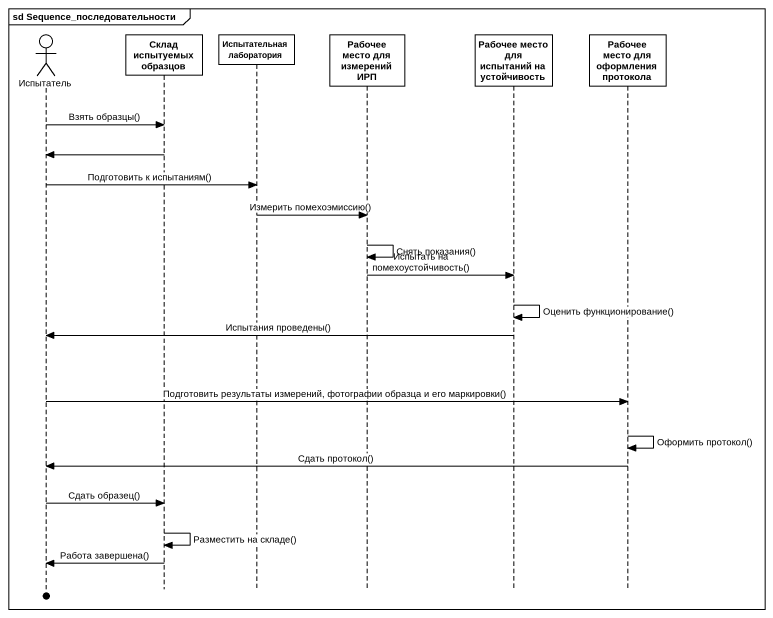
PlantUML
@startuml
mainframe sd Sequence_последовательности
hide footbox
actor Испытатель
participant "Склад испытуемых образцов" as Склад_испытуемых_образцов
participant "Испытательная лаборатория" as Испытательная_лаборатория
participant "Рабочее место для измерений ИРП" as Рабочее_место_для_измерений
participant "Рабочее место для испытаний на устойчивость" as Рабочее_место_для_испытаний
participant "Рабочее место для оформления протокола" as Рабочее_место_для

Испытатель -> Склад_испытуемых_образцов : Взять образцы()
Склад_испытуемых_образцов -> Испытатель
Испытатель -> Испытательная_лаборатория : Подготовить к испытаниям()
Испытательная_лаборатория -> Рабочее_место_для_измерений : Измерить помехоэмиссию()
Рабочее_место_для_измерений -> Рабочее_место_для_измерений : Снять показания()
Рабочее_место_для_измерений -> Рабочее_место_для_испытаний : Испытать на помехоустойчивость()
Рабочее_место_для_испытаний -> Рабочее_место_для_испытаний : Оценить функционирование()
Рабочее_место_для_испытаний -> Испытатель : Испытания проведены()
Испытатель -> Рабочее_место_для : Подготовить результаты измерений, фотографии образца и его маркировки()
Рабочее_место_для -> Рабочее_место_для : Оформить протокол()
Рабочее_место_для -> Испытатель : Сдать протокол()
Испытатель -> Склад_испытуемых_образцов : Сдать образец()
Склад_испытуемых_образцов -> Склад_испытуемых_образцов : Разместить на складе()
Склад_испытуемых_образцов -> Испытатель : Работа завершена()
@enduml
